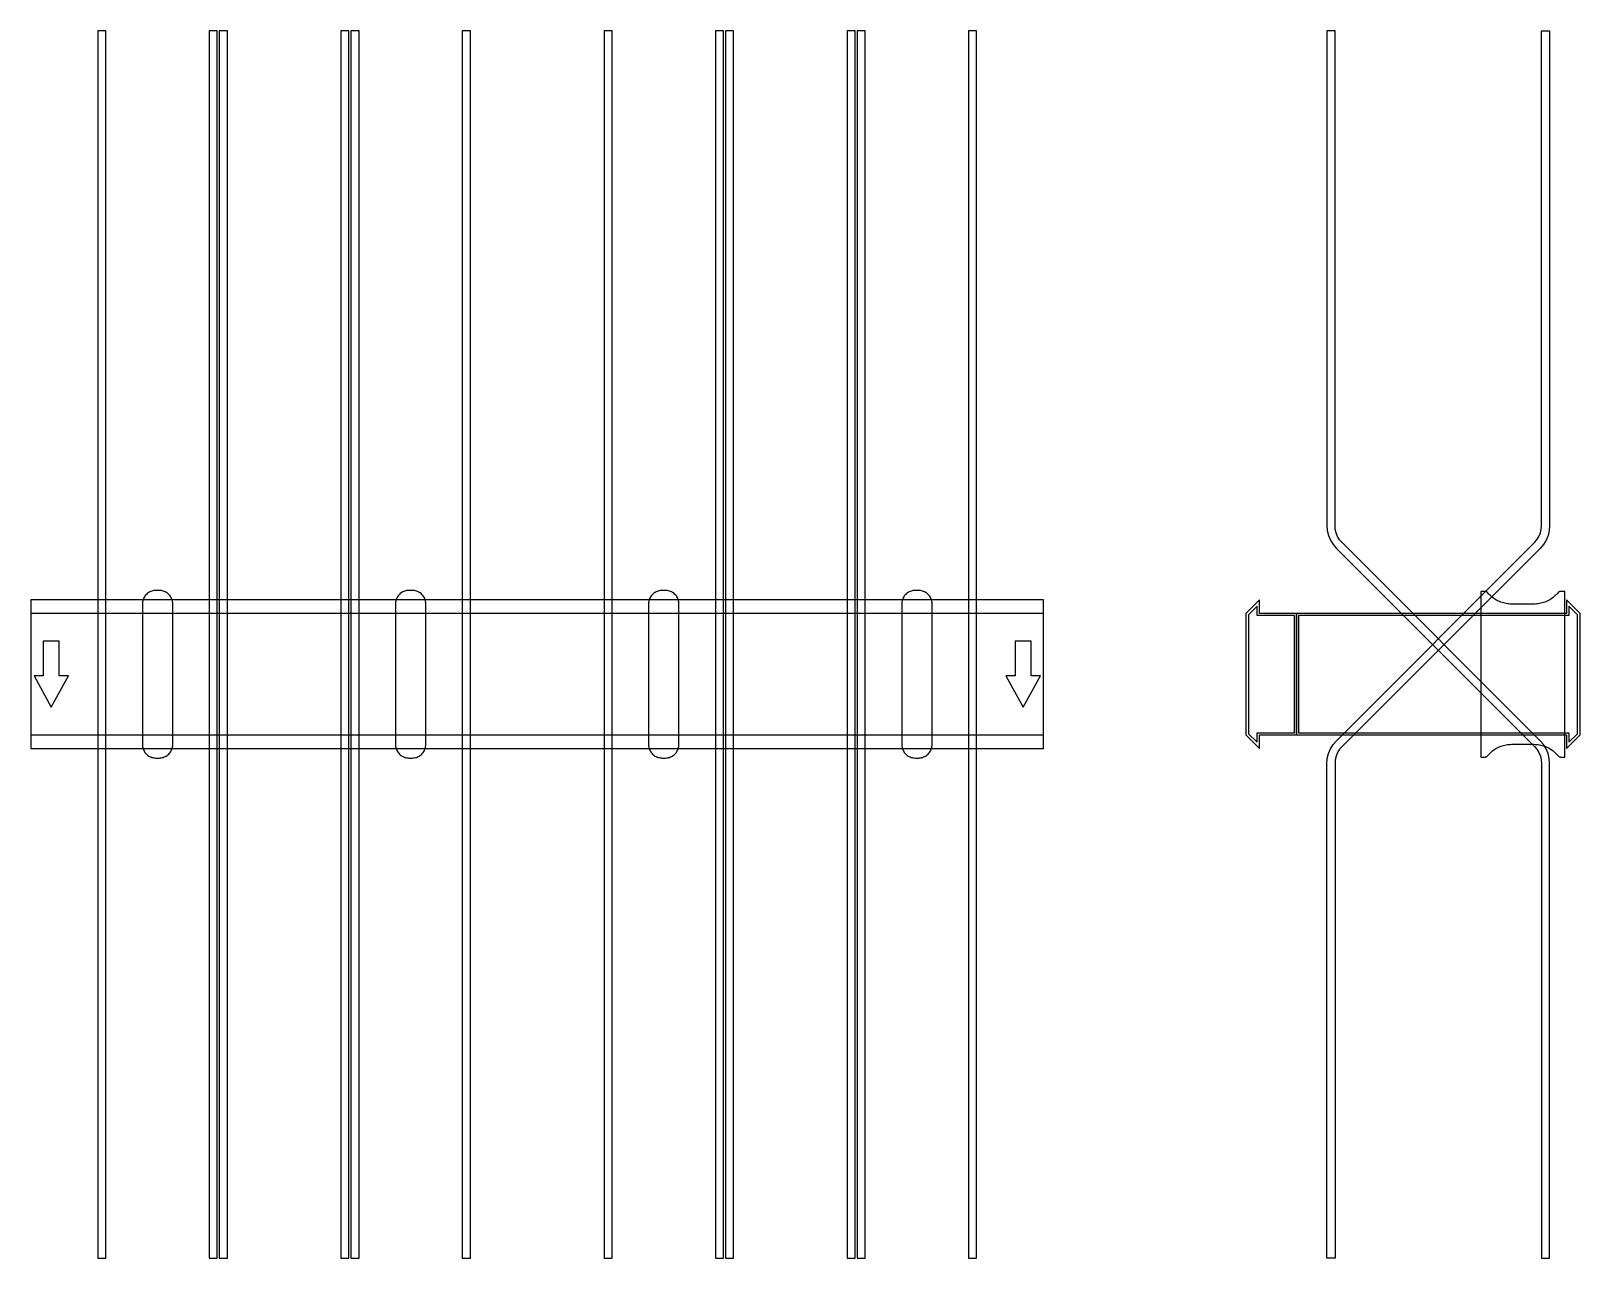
# Model space of a CAD drawing. Extents: x 0 to 1530, y -577 to 635.
import ezdxf

# ---------------------------------------------------------------- set-up
doc = ezdxf.new("R2010")
doc.units = 0
doc.layers.add('Halfen', color=7, linetype='CONTINUOUS')

msp = doc.modelspace()

# ---------------------------------------------------------------- linework, layer by layer
at = {"layer": 'Halfen', "color": 7}
for points in [[(74, -576.569), (74, 635.197), (66, 635.197), (66, -576.569)], [(184, -576.569), (184, 635.197), (176, 635.197), (176, -576.569)], [(194, -576.569), (194, 635.197), (186, 635.197), (186, -576.569)], [(314, -576.569), (314, 635.197), (306, 635.197), (306, -576.569)], [(324, -576.569), (324, 635.197), (316, 635.197), (316, -576.569)], [(434, -576.569), (434, 635.197), (426, 635.197), (426, -576.569)], [(574, -576.569), (574, 635.197), (566, 635.197), (566, -576.569)], [(684, -576.569), (684, 635.197), (676, 635.197), (676, -576.569)], [(694, -576.569), (694, 635.197), (686, 635.197), (686, -576.569)], [(814, -576.569), (814, 635.197), (806, 635.197), (806, -576.569)], [(824, -576.569), (824, 635.197), (816, 635.197), (816, -576.569)], [(934, -576.569), (934, 635.197), (926, 635.197), (926, -576.569)], [(1500, -576.569), (1500, -88.284), (1499.606, -83.278), (1498.434, -78.396), (1496.512, -73.757), (1493.889, -69.475), (1490.627, -65.657), (1295.029, 129.941), (1292.584, 132.805), (1290.616, 136.016), (1289.175, 139.495), (1288.295, 143.157), (1288, 146.912), (1288, 635.197), (1280, 635.197), (1280, 146.912), (1280.394, 141.906), (1281.566, 137.023), (1283.488, 132.384), (1286.111, 128.103), (1289.373, 124.284), (1484.971, -71.314), (1487.416, -74.177), (1489.384, -77.388), (1490.825, -80.868), (1491.705, -84.53), (1492, -88.284), (1492, -576.569)], [(1280, -576.569), (1280, -88.284), (1280.394, -83.278), (1281.566, -78.396), (1283.488, -73.757), (1286.111, -69.475), (1289.373, -65.657), (1484.971, 129.941), (1487.416, 132.805), (1489.384, 136.016), (1490.825, 139.495), (1491.705, 143.157), (1492, 146.912), (1492, 635.197), (1500, 635.197), (1500, 146.912), (1499.606, 141.906), (1498.434, 137.023), (1496.512, 132.384), (1493.889, 128.103), (1490.627, 124.284), (1295.029, -71.314), (1292.584, -74.177), (1290.616, -77.388), (1289.175, -80.868), (1288.295, -84.53), (1288, -88.284), (1288, -576.569)], [(140, -69.3), (140, -56.8), (140, 69.3), (139.958, 70.359), (139.834, 71.412), (139.627, 72.452), (139.339, 73.472), (138.972, 74.466), (138.529, 75.429), (138.011, 76.354), (137.422, 77.235), (136.765, 78.068), (136.046, 78.846), (135.268, 79.565), (134.435, 80.222), (133.554, 80.811), (132.629, 81.329), (131.666, 81.772), (130.672, 82.139), (129.652, 82.427), (128.612, 82.634), (127.559, 82.758), (126.5, 82.8), (123.5, 82.8), (122.441, 82.758), (121.388, 82.634), (120.348, 82.427), (119.328, 82.139), (118.334, 81.772), (117.371, 81.329), (116.446, 80.811), (115.565, 80.222), (114.732, 79.565), (113.954, 78.846), (113.235, 78.068), (112.578, 77.235), (111.989, 76.354), (111.471, 75.429), (111.028, 74.466), (110.661, 73.472), (110.373, 72.452), (110.166, 71.412), (110.042, 70.359), (110, 69.3), (110, -56.8), (110, -69.3), (110.042, -70.359), (110.166, -71.412), (110.373, -72.452), (110.661, -73.472), (111.028, -74.466), (111.471, -75.429), (111.989, -76.354), (112.578, -77.235), (113.235, -78.068), (113.954, -78.846), (114.732, -79.565), (115.565, -80.222), (116.446, -80.811), (117.371, -81.329), (118.334, -81.772), (119.328, -82.139), (120.348, -82.427), (121.388, -82.634), (122.441, -82.758), (123.5, -82.8), (126.5, -82.8), (127.559, -82.758), (128.612, -82.634), (129.652, -82.427), (130.672, -82.139), (131.666, -81.772), (132.629, -81.329), (133.554, -80.811), (134.435, -80.222), (135.268, -79.565), (136.046, -78.846), (136.765, -78.068), (137.422, -77.235), (138.011, -76.354), (138.529, -75.429), (138.972, -74.466), (139.339, -73.472), (139.627, -72.452), (139.834, -71.412), (139.958, -70.359), (140, -69.3)], [(390, -69.3), (390, -56.8), (390, 69.3), (389.958, 70.359), (389.834, 71.412), (389.627, 72.452), (389.339, 73.472), (388.972, 74.466), (388.529, 75.429), (388.011, 76.354), (387.422, 77.235), (386.765, 78.068), (386.046, 78.846), (385.268, 79.565), (384.435, 80.222), (383.554, 80.811), (382.629, 81.329), (381.666, 81.772), (380.672, 82.139), (379.652, 82.427), (378.612, 82.634), (377.559, 82.758), (376.5, 82.8), (373.5, 82.8), (372.441, 82.758), (371.388, 82.634), (370.348, 82.427), (369.328, 82.139), (368.334, 81.772), (367.371, 81.329), (366.446, 80.811), (365.565, 80.222), (364.732, 79.565), (363.954, 78.846), (363.235, 78.068), (362.578, 77.235), (361.989, 76.354), (361.471, 75.429), (361.028, 74.466), (360.661, 73.472), (360.373, 72.452), (360.166, 71.412), (360.042, 70.359), (360, 69.3), (360, -56.8), (360, -69.3), (360.042, -70.359), (360.166, -71.412), (360.373, -72.452), (360.661, -73.472), (361.028, -74.466), (361.471, -75.429), (361.989, -76.354), (362.578, -77.235), (363.235, -78.068), (363.954, -78.846), (364.732, -79.565), (365.565, -80.222), (366.446, -80.811), (367.371, -81.329), (368.334, -81.772), (369.328, -82.139), (370.348, -82.427), (371.388, -82.634), (372.441, -82.758), (373.5, -82.8), (376.5, -82.8), (377.559, -82.758), (378.612, -82.634), (379.652, -82.427), (380.672, -82.139), (381.666, -81.772), (382.629, -81.329), (383.554, -80.811), (384.435, -80.222), (385.268, -79.565), (386.046, -78.846), (386.765, -78.068), (387.422, -77.235), (388.011, -76.354), (388.529, -75.429), (388.972, -74.466), (389.339, -73.472), (389.627, -72.452), (389.834, -71.412), (389.958, -70.359), (390, -69.3)], [(640, -69.3), (640, -56.8), (640, 69.3), (639.958, 70.359), (639.834, 71.412), (639.627, 72.452), (639.339, 73.472), (638.972, 74.466), (638.529, 75.429), (638.011, 76.354), (637.422, 77.235), (636.765, 78.068), (636.046, 78.846), (635.268, 79.565), (634.435, 80.222), (633.554, 80.811), (632.629, 81.329), (631.666, 81.772), (630.672, 82.139), (629.652, 82.427), (628.612, 82.634), (627.559, 82.758), (626.5, 82.8), (623.5, 82.8), (622.441, 82.758), (621.388, 82.634), (620.348, 82.427), (619.328, 82.139), (618.334, 81.772), (617.371, 81.329), (616.446, 80.811), (615.565, 80.222), (614.732, 79.565), (613.954, 78.846), (613.235, 78.068), (612.578, 77.235), (611.989, 76.354), (611.471, 75.429), (611.028, 74.466), (610.661, 73.472), (610.373, 72.452), (610.166, 71.412), (610.042, 70.359), (610, 69.3), (610, -56.8), (610, -69.3), (610.042, -70.359), (610.166, -71.412), (610.373, -72.452), (610.661, -73.472), (611.028, -74.466), (611.471, -75.429), (611.989, -76.354), (612.578, -77.235), (613.235, -78.068), (613.954, -78.846), (614.732, -79.565), (615.565, -80.222), (616.446, -80.811), (617.371, -81.329), (618.334, -81.772), (619.328, -82.139), (620.348, -82.427), (621.388, -82.634), (622.441, -82.758), (623.5, -82.8), (626.5, -82.8), (627.559, -82.758), (628.612, -82.634), (629.652, -82.427), (630.672, -82.139), (631.666, -81.772), (632.629, -81.329), (633.554, -80.811), (634.435, -80.222), (635.268, -79.565), (636.046, -78.846), (636.765, -78.068), (637.422, -77.235), (638.011, -76.354), (638.529, -75.429), (638.972, -74.466), (639.339, -73.472), (639.627, -72.452), (639.834, -71.412), (639.958, -70.359), (640, -69.3)], [(890, -69.3), (890, -56.8), (890, 69.3), (889.958, 70.359), (889.834, 71.412), (889.627, 72.452), (889.339, 73.472), (888.972, 74.466), (888.529, 75.429), (888.011, 76.354), (887.422, 77.235), (886.765, 78.068), (886.046, 78.846), (885.268, 79.565), (884.435, 80.222), (883.554, 80.811), (882.629, 81.329), (881.666, 81.772), (880.672, 82.139), (879.652, 82.427), (878.612, 82.634), (877.559, 82.758), (876.5, 82.8), (873.5, 82.8), (872.441, 82.758), (871.388, 82.634), (870.348, 82.427), (869.328, 82.139), (868.334, 81.772), (867.371, 81.329), (866.446, 80.811), (865.565, 80.222), (864.732, 79.565), (863.954, 78.846), (863.235, 78.068), (862.578, 77.235), (861.989, 76.354), (861.471, 75.429), (861.028, 74.466), (860.661, 73.472), (860.373, 72.452), (860.166, 71.412), (860.042, 70.359), (860, 69.3), (860, -56.8), (860, -69.3), (860.042, -70.359), (860.166, -71.412), (860.373, -72.452), (860.661, -73.472), (861.028, -74.466), (861.471, -75.429), (861.989, -76.354), (862.578, -77.235), (863.235, -78.068), (863.954, -78.846), (864.732, -79.565), (865.565, -80.222), (866.446, -80.811), (867.371, -81.329), (868.334, -81.772), (869.328, -82.139), (870.348, -82.427), (871.388, -82.634), (872.441, -82.758), (873.5, -82.8), (876.5, -82.8), (877.559, -82.758), (878.612, -82.634), (879.652, -82.427), (880.672, -82.139), (881.666, -81.772), (882.629, -81.329), (883.554, -80.811), (884.435, -80.222), (885.268, -79.565), (886.046, -78.846), (886.765, -78.068), (887.422, -77.235), (888.011, -76.354), (888.529, -75.429), (888.972, -74.466), (889.339, -73.472), (889.627, -72.452), (889.834, -71.412), (889.958, -70.359), (890, -69.3)], [(1515, -81.8), (1515, 81.8), (1511, 81.8), (1510.846, 81.797), (1510.691, 81.786), (1510.538, 81.769), (1510.385, 81.746), (1510.234, 81.715), (1510.084, 81.678), (1509.936, 81.634), (1509.789, 81.584), (1509.646, 81.527), (1509.505, 81.464), (1509.366, 81.395), (1509.231, 81.32), (1509.1, 81.239), (1508.972, 81.153), (1508.848, 81.06), (1508.728, 80.963), (1508.613, 80.86), (1508.502, 80.752), (1508.397, 80.639), (1508.296, 80.522), (1507.41, 79.491), (1506.479, 78.5), (1505.505, 77.551), (1504.491, 76.646), (1503.437, 75.787), (1502.347, 74.975), (1501.222, 74.211), (1500.064, 73.499), (1498.876, 72.838), (1497.66, 72.23), (1496.418, 71.676), (1495.153, 71.178), (1493.867, 70.736), (1492.563, 70.351), (1491.243, 70.024), (1489.911, 69.756), (1488.567, 69.547), (1487.216, 69.397), (1485.859, 69.307), (1484.5, 69.277), (1462.5, 69.277), (1461.141, 69.307), (1459.784, 69.397), (1458.433, 69.547), (1457.089, 69.756), (1455.757, 70.024), (1454.437, 70.351), (1453.133, 70.736), (1451.847, 71.178), (1450.582, 71.676), (1449.34, 72.23), (1448.124, 72.838), (1446.936, 73.499), (1445.778, 74.211), (1444.653, 74.975), (1443.563, 75.787), (1442.509, 76.646), (1441.495, 77.551), (1440.521, 78.5), (1439.59, 79.491), (1438.704, 80.522), (1438.603, 80.639), (1438.498, 80.752), (1438.387, 80.86), (1438.272, 80.963), (1438.152, 81.06), (1438.028, 81.153), (1437.9, 81.239), (1437.769, 81.32), (1437.634, 81.395), (1437.495, 81.464), (1437.354, 81.527), (1437.211, 81.584), (1437.064, 81.634), (1436.916, 81.678), (1436.766, 81.715), (1436.615, 81.746), (1436.462, 81.769), (1436.309, 81.786), (1436.154, 81.797), (1436, 81.8), (1432, 81.8), (1432, -81.8), (1436, -81.8), (1436.154, -81.797), (1436.309, -81.786), (1436.462, -81.769), (1436.615, -81.746), (1436.766, -81.715), (1436.916, -81.678), (1437.064, -81.634), (1437.211, -81.584), (1437.354, -81.527), (1437.495, -81.464), (1437.634, -81.395), (1437.769, -81.32), (1437.9, -81.239), (1438.028, -81.153), (1438.152, -81.06), (1438.272, -80.963), (1438.387, -80.86), (1438.498, -80.752), (1438.603, -80.639), (1438.704, -80.522), (1439.59, -79.491), (1440.521, -78.5), (1441.495, -77.551), (1442.509, -76.646), (1443.563, -75.787), (1444.653, -74.975), (1445.778, -74.211), (1446.936, -73.499), (1448.124, -72.838), (1449.34, -72.23), (1450.582, -71.676), (1451.847, -71.178), (1453.133, -70.736), (1454.437, -70.351), (1455.757, -70.024), (1457.089, -69.756), (1458.433, -69.547), (1459.784, -69.397), (1461.141, -69.307), (1462.5, -69.277), (1484.5, -69.277), (1485.859, -69.307), (1487.216, -69.397), (1488.567, -69.547), (1489.911, -69.756), (1491.243, -70.024), (1492.563, -70.351), (1493.867, -70.736), (1495.153, -71.178), (1496.418, -71.676), (1497.66, -72.23), (1498.876, -72.838), (1500.064, -73.499), (1501.222, -74.211), (1502.347, -74.975), (1503.437, -75.787), (1504.491, -76.646), (1505.505, -77.551), (1506.479, -78.5), (1507.41, -79.491), (1508.296, -80.522), (1508.397, -80.639), (1508.502, -80.752), (1508.613, -80.86), (1508.728, -80.963), (1508.848, -81.06), (1508.972, -81.153), (1509.1, -81.239), (1509.231, -81.32), (1509.366, -81.395), (1509.505, -81.464), (1509.646, -81.527), (1509.789, -81.584), (1509.936, -81.634), (1510.084, -81.678), (1510.234, -81.715), (1510.385, -81.746), (1510.538, -81.769), (1510.691, -81.786), (1510.846, -81.797), (1511, -81.8)], [(0, -73.5), (1000, -73.5), (1000, 73.5), (0, 73.5)], [(1250, -60), (1250, 60), (1213.5, 60), (1213.5, 73.5), (1200, 60), (1200, -60), (1213.5, -73.5), (1213.5, -60)], [(1248, -58), (1248, 58), (1211, 58), (1211, 67.25), (1202.5, 58.75), (1202.5, -58.75), (1211, -67.25), (1211, -58)], [(1530, -60), (1530, 60), (1516.5, 73.5), (1516.5, 60), (1250, 60), (1250, -60), (1516.5, -60), (1516.5, -73.5)], [(1527.5, -58.75), (1527.5, 58.75), (1519, 67.25), (1519, 58), (1252, 58), (1252, -58), (1519, -58), (1519, -67.25)], [(0, -60), (1000, -60), (1000, 60), (0, 60)], [(20, -32.5), (37, -1.5), (28, -1.5), (28, 32.5), (12, 32.5), (12, -1.5), (3, -1.5)], [(980, -32.5), (997, -1.5), (988, -1.5), (988, 32.5), (972, 32.5), (972, -1.5), (963, -1.5)]]:
    msp.add_lwpolyline(points, close=True, dxfattribs=at)

doc.saveas('drawing.dxf')
